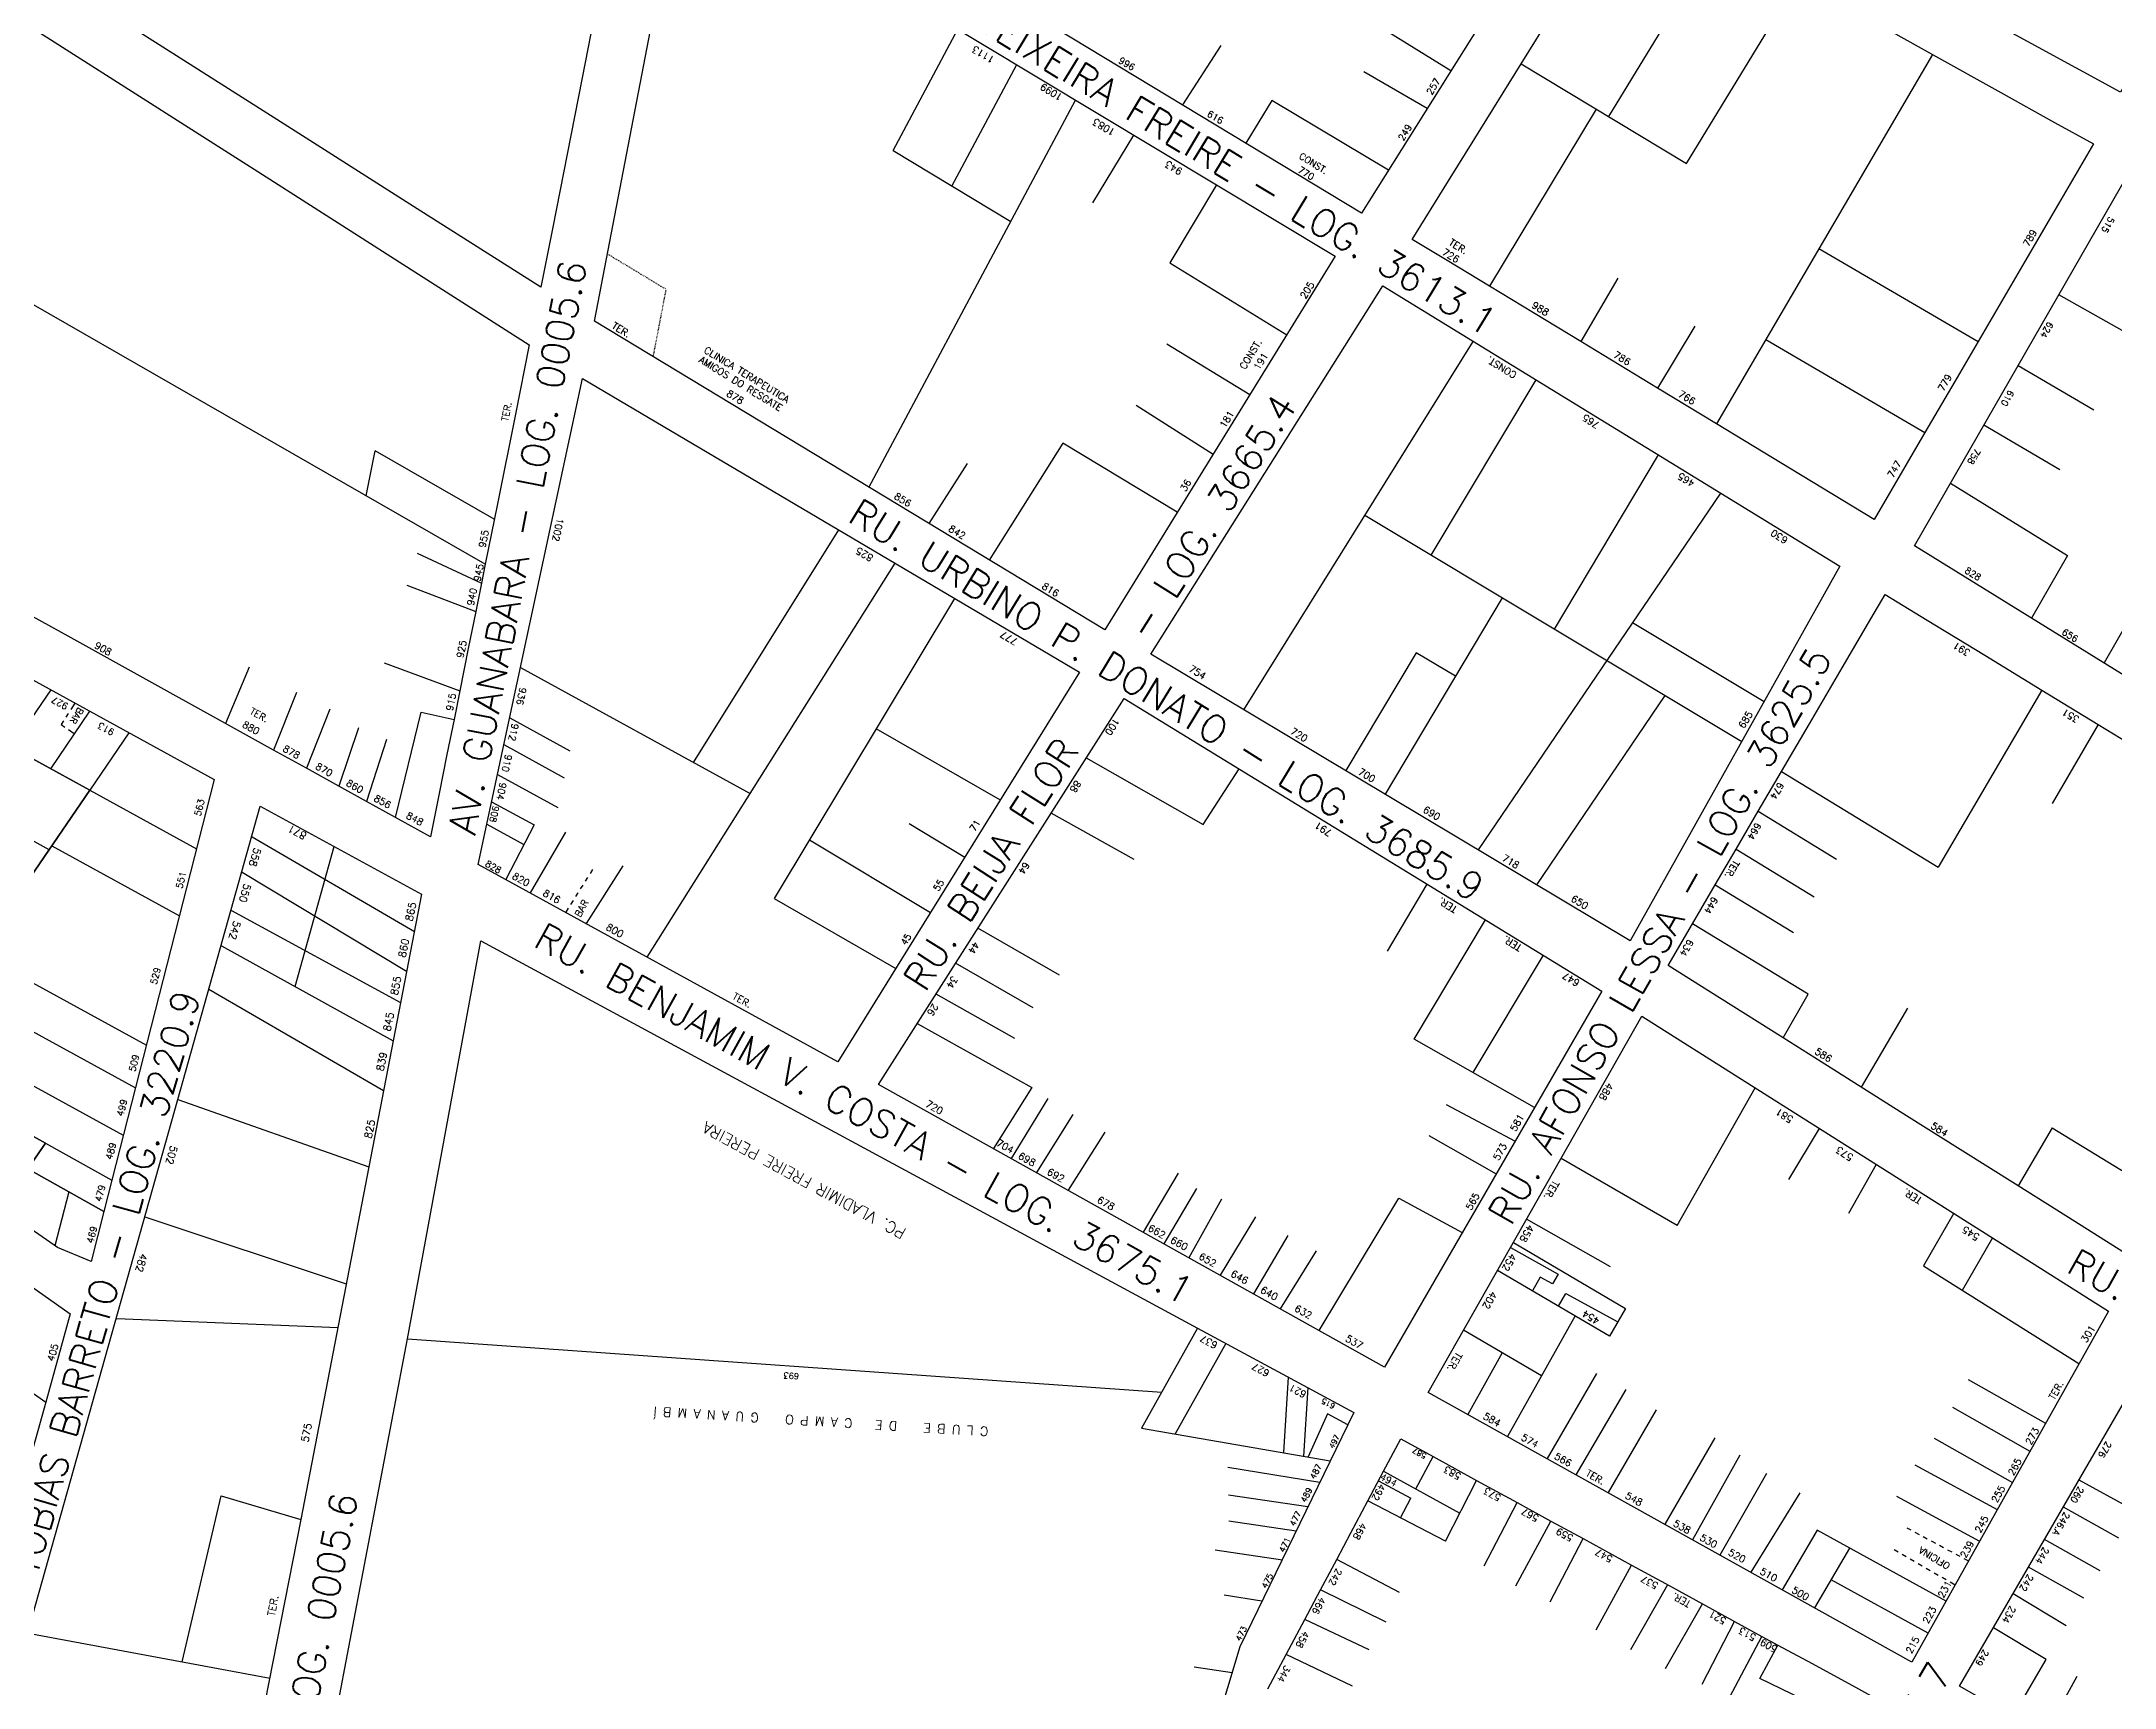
# Model space of a CAD drawing. Extents: x 714896 to 749292, y 8417558 to 8447149.
# Drawn here: x 739673.9 to 740126.6, y 8427333.9 to 8427693.3 of the extents above; entities that cross this region are included whole.
import ezdxf

# ---------------------------------------------------------------- set-up
doc = ezdxf.new("R2010")
doc.units = 0
doc.header["$MEASUREMENT"] = 0
doc.linetypes.add('ACAD_ISO03W100', pattern=[30, 12, -18])
for name, color, linetype in [('LOTE', 7, 'CONTINUOUS'), ('NUM-PORTA', 7, 'CONTINUOUS'), ('QUADRA', 6, 'CONTINUOUS'), ('TEXTO', 7, 'CONTINUOUS'), ('TEXTODERUA', 3, 'CONTINUOUS')]:
    doc.layers.add(name, color=color, linetype=linetype)
doc.styles.add('ROMANS', font='ROMANS.SHX', dxfattribs={"height": 1.5})

msp = doc.modelspace()

# ---------------------------------------------------------------- linework, layer by layer
at = {"layer": 'LOTE', "color": 7}
for p, q in [((740016.15, 8427676.91, 530.93), (740040.2, 8427716.38, 530.39)), ((740033.14, 8427666.68, 530.93), (740057.55, 8427706.73, 530.39)), ((739859.87, 8427669.49, 529.31), (739874.01, 8427696, 531.09)), ((739931.44, 8427692.46, 529.41), (739923.04, 8427679.49, 528.62)), ((739968.13, 8427695.38, 529.9), (739981.67, 8427686.95, 530.05)), ((739872.73, 8427661.76, 529.31), (739886.87, 8427688.27, 531.09)), ((739962.62, 8427686.75, 529.77), (739976.51, 8427678.74, 530.05)), ((739997.01, 8427688.44, 530.39), (740033.14, 8427666.68, 530.93)), ((740086.79, 8427690.48, 530.39), (740039.63, 8427609.84, 531.5)), ((739854.61, 8427595.96, 525.41), (739899.72, 8427680.54, 531.09)), ((739942.6, 8427680.41, 529.28), (739936.89, 8427671.11, 528.62)), ((739968.02, 8427665.23, 530.05), (739942.6, 8427680.41, 529.28)), ((740013.4, 8427678.57, 530.76), (739990.13, 8427639.87, 531.5)), ((739903.47, 8427658.1, 529.94), (739912.42, 8427672.9, 531.09)), ((739930.47, 8427662.05, 531.09), (739920.29, 8427644.99, 529.68)), ((739770.81, 8427579.21, 522.46), (739651.48, 8427647.66, 523.81)), ((740062.03, 8427648.12, 531.14), (740096.78, 8427627.82, 531.83)), ((739920.29, 8427644.99, 529.68), (739945.81, 8427629.26, 528.88)), ((740018.13, 8427641.62, 531.18), (740010.05, 8427627.79, 531.5)), ((740141.01, 8427622.99, 528.82), (740114.39, 8427637.99, 527.21)), ((739936.49, 8427547.41, 528.92), (739986.53, 8427627.83, 530.46)), ((740034.93, 8427631.2, 531.26), (740026.79, 8427617.63, 531.5)), ((740050.43, 8427628.23, -0.69), (740085.18, 8427607.94)), ((739919.67, 8427627.3, 529.12), (739937.76, 8427616.22, 528.88)), ((740000.18, 8427619.47, 530.46), (739977.3, 8427581.17, 529.73)), ((740122.08, 8427612.81, 528.88), (740105.53, 8427622.53, 527.21)), ((739912.91, 8427613.92, 528.75), (739929.74, 8427603.22, 528.88)), ((740114.59, 8427599.82, 528.88), (740098.04, 8427609.53, 527.21)), ((739896.9, 8427605.64, 528.23), (739880.88, 8427580.08, 525.41)), ((739921.92, 8427590.56, 528.88), (739896.9, 8427605.64, 528.23)), ((739772.78, 8427589.02, 522.46), (739746.76, 8427603.94, 522.75)), ((739876.01, 8427601.2, 527.35), (739867.65, 8427588.07, 525.41)), ((740026.92, 8427603.09, 530.46), (740004.2, 8427565.03, 529.74)), ((740090.76, 8427596.86, 527.21), (740116.29, 8427581.11, 529.73)), ((740040.56, 8427594.72, 530.46), (739987.63, 8427516.82, 528.92)), ((740045.16, 8427540.45, 532.25), (739962.88, 8427589.82, 104.48)), ((739847.97, 8427586.7, 525.84), (739816.25, 8427535.93, 524.37)), ((739755.99, 8427581.6, 523.05), (739769.99, 8427575.09, 522.46)), ((739806.16, 8427493.43, 524.35), (739860.33, 8427579.4, 525.84)), ((740116.29, 8427581.11, 529.73), (740108.47, 8427567.42, 531.47)), ((739753.69, 8427574.62, 523.08), (739768.73, 8427568.86, 522.46)), ((739873.31, 8427571.73, 525.84), (739833.87, 8427506.2, 524.05)), ((739992.86, 8427571.84, 529.73), (739967.28, 8427529, 528.92)), ((740131.92, 8427570.97, 530), (740124.3, 8427557.63, 531.47)), ((740050.05, 8427549.18, 532.25), (740021.33, 8427566.41, 382.89)), ((739974.07, 8427559.87, 529.41), (739958.69, 8427534.13, 528.92)), ((739982.65, 8427554.74, 511.17), (739974.07, 8427559.87, 327.39)), ((739719.25, 8427556.73, 523.55), (739714.11, 8427544.44, 523.76)), ((739748.77, 8427557.66, 523.16), (739765.26, 8427551.58, 522.46)), ((739729.59, 8427551.21, 523.48), (739724.6, 8427538.62, 523.76)), ((739679.77, 8427546.62, 528.37), (739679.25, 8427545.81, 528.43)), ((739681.2, 8427548.87, 528.19), (739680.3, 8427547.44, 528.3)), ((739736.89, 8427547.56, 523.41), (739731.8, 8427534.64, 523.76)), ((739751.21, 8427523.89, 523.76), (739756.81, 8427546.9, 522.92)), ((739756.81, 8427546.9, 522.92), (739764, 8427545.29, 522.46)), ((740028.39, 8427550.52, 529.74), (740000.34, 8427509.22, 528.92)), ((739678.72, 8427544.99, 528.48), (739678.2, 8427544.17, 528.52)), ((739678.2, 8427544.17, 528.52), (739679, 8427543.63, 528.51)), ((739679.8, 8427543.09, 528.5), (739681.09, 8427542.22, 528.48)), ((739743.15, 8427543.49, 523.33), (739738.88, 8427530.72, 523.76)), ((739856.1, 8427543.32, 524.26), (739883.28, 8427527.74, 522.24)), ((739749.28, 8427540.92, 523.2), (739744.89, 8427527.39, 523.76)), ((739902.03, 8427536.9, 528.87), (739927.56, 8427522.35, 528.12)), ((739927.56, 8427522.35, 528.12), (739935.4, 8427534.52, 528.89)), ((739912.54, 8427514.73, 527.9), (739894.35, 8427524.82, 528.87)), ((739719.94, 8427519.71, 526.43), (739755.34, 8427499.04, 530.71)), ((739781.47, 8427522.26, 524.91), (739775.31, 8427510.36, 524.35)), ((739788.31, 8427520.66, 524.82), (739780.63, 8427507.44, 524.35)), ((739841.6, 8427519.05, 524.81), (739868.04, 8427503.19, 522.24)), ((739863.4, 8427522.61, 523.47), (739875.51, 8427515.23, 522.24)), ((739676.18, 8427517.7), (739704.03, 8427502.42)), ((739729.3, 8427486.99, 527.77), (739737.86, 8427517.55, 530.71)), ((739717.75, 8427511.95, 526.43), (739753.66, 8427490.36, 530.71)), ((739793.18, 8427510.82, 524.59), (739792.65, 8427509.98, 524.57)), ((739800.85, 8427513.35, 524.57), (739792.86, 8427500.72, 524.35)), ((739794.25, 8427512.51, 524.61), (739793.72, 8427511.67, 524.6)), ((739789.99, 8427505.77, 524.47), (739789.46, 8427504.93, 524.43)), ((739791.05, 8427507.46, 524.52), (739790.52, 8427506.62, 524.49)), ((739792.11, 8427509.14, 524.56), (739791.58, 8427508.3, 524.54)), ((739833.87, 8427506.2, 524.05), (739860.45, 8427490.96, 522.24)), ((739967.83, 8427494.7, 527.57), (739976.5, 8427509.33, 528.89)), ((739715.39, 8427503.56, 526.43), (739752.34, 8427483.54, 530.71)), ((739788.93, 8427504.09, 524.4), (739788.38, 8427503.21, 524.35)), ((739973.66, 8427475.49, 526.81), (739989.23, 8427501.52, 528.89)), ((739896.22, 8427489.47, 527.3), (739878.39, 8427499.72, 528.87)), ((740059.64, 8427485.33, 529.95), (740034.41, 8427500.7, 530.84)), ((739660.21, 8427494.28), (739696.82, 8427474.2)), ((739713.23, 8427495.89, 526.43), (739750.71, 8427475.12, 530.72)), ((739890.43, 8427482.36, 527.08), (739873.53, 8427492.08, 528.87)), ((739986.53, 8427468.2, -2.05), (740001.86, 8427493.82)), ((739654.94, 8427486.55), (739694.44, 8427464.88)), ((739710.45, 8427486.39, 526.33), (739748.63, 8427464.32, 530.72)), ((739886.45, 8427475.68, 526.74), (739869.25, 8427485.34, 528.87)), ((740054.2, 8427475.77, 529.78), (740059.64, 8427485.33, 529.95)), ((739865.16, 8427478.91, 528.87), (739890.19, 8427464.97, 525.94)), ((739649.07, 8427477.94), (739691.79, 8427454.51)), ((739999.95, 8427460.59, 525.45), (739973.66, 8427475.49, 526.81)), ((739890.19, 8427464.97, 525.94), (739881.8, 8427451.64, 523.8)), ((740031.1, 8427434.79, 527.46), (740048.13, 8427464.85, 528.26)), ((739703.68, 8427462.33, 526.33), (739745.4, 8427447.63, 530.72)), ((739893.69, 8427462.55, 525.79), (739885.67, 8427449.47, 523.8)), ((739980.65, 8427461.26, 526.27), (739995.68, 8427453.22, 525.45)), ((739899.11, 8427459.02, 525.62), (739891.16, 8427446.4, 523.8)), ((740055.47, 8427444.88, 527.84), (740062.12, 8427456, 528.26)), ((739906.1, 8427455.21, 525.5), (739898.12, 8427442.51, 523.8)), ((739976.86, 8427454.49, 526.1), (739991.55, 8427446.08, 525.45)), ((740031.1, 8427434.79, 527.46), (740005.71, 8427449.42, 528.53)), ((740074.54, 8427448.16, 528.26), (740068.45, 8427437.43, 527.78)), ((739922.08, 8427446.24, 525.32), (739914.44, 8427433.39, 523.8)), ((739926.09, 8427442.89, 525.22), (739918.98, 8427430.85, 523.8)), ((739931.6, 8427440.55, 525.23), (739924.47, 8427427.78, 523.8)), ((739952.93, 8427411.87, 523.8), (739970.29, 8427440.79, 525.78)), ((739970.29, 8427440.79, 525.78), (739984.13, 8427433.28, 525.45)), ((740091.47, 8427437.49, 528.26), (740084.87, 8427425.99, 527.78)), ((739696.46, 8427436.69, 1052.05), (739740.48, 8427422.1)), ((739939.01, 8427436.71, 525.22), (739931.26, 8427423.99, 523.8)), ((740016.48, 8427425.78, 527.61), (739998.19, 8427436.19, 528.53)), ((739946.07, 8427432.66, 525.2), (739938.54, 8427419.92, 523.8)), ((739952.26, 8427429.31, 525.2), (739944.37, 8427416.66, 523.8)), ((739994.7, 8427430.04, 528.53), (740005.07, 8427424.21, 527.79)), ((739995.32, 8427431.14, 528.53), (740019.8, 8427416.71, 527.38)), ((740099.91, 8427432.13, 528.26), (740093.31, 8427420.63, 527.78)), ((740016.32, 8427410.64, 527.26), (739991.83, 8427425.01, 528.53)), ((740005.07, 8427424.21, 527.79), (740003.87, 8427422.11, 527.76)), ((740084.87, 8427425.99, 527.78), (740118.8, 8427404.66, 526.21)), ((740001.18, 8427423.57, 527.9), (739999.45, 8427420.54, 527.85)), ((740003.87, 8427422.11, 527.76), (740001.18, 8427423.57, 527.9)), ((740005.14, 8427417.2, 527.84), (740006.75, 8427420, 527.89)), ((740006.75, 8427420, 527.89), (740018.11, 8427413.76, 527.33)), ((740008.78, 8427415.07, 527.45), (739994.04, 8427388.73, 525.78)), ((740019.8, 8427416.71, 527.38), (740016.32, 8427410.64, 527.26)), ((739649.93, 8427413.76), (739674.85, 8427396.28)), ((739690.35, 8427414.52, 525.72), (739738.68, 8427412.58, 530.04)), ((739926.37, 8427412.39, 524.2), (739914.12, 8427390.59, 522.62)), ((740001.45, 8427401.97, 527.65), (739984.42, 8427411.96, 528.53)), ((739932.53, 8427409.07, 1048.39), (739921.43, 8427389.32, 1046.96)), ((739992.88, 8427407, 0.85), (739985.35, 8427393.56)), ((739946.16, 8427401.71, 518.1), (739945.09, 8427385.23, 522.28)), ((740013.43, 8427402.53, 527.03), (740002.67, 8427383.92, 525.78)), ((739950.4, 8427399.42, 518.1), (739949.47, 8427384.47, 522.74)), ((740019.88, 8427398.98, 526.93), (740008.94, 8427380.42, 525.78)), ((740094.59, 8427401.23, 526.98), (740111.52, 8427391.64, 526.21)), ((740026.45, 8427394.55, 526.82), (740015.98, 8427376.5, 525.78)), ((740091.17, 8427395.13, 526.98), (740108.1, 8427385.53, 526.21)), ((739914.12, 8427390.59, 519.85), (739955.31, 8427383.46, 524.2)), ((740039.32, 8427388.48, 526.73), (740028.35, 8427369.6, 525.78)), ((740087.15, 8427388.37, 526.78), (740104.3, 8427378.74, 526.21)), ((739974.01, 8427377.3, 525.83), (739977.76, 8427384.39, 526.17)), ((740044.78, 8427384.66, 526.68), (740034.45, 8427366.2, 525.78)), ((739932.99, 8427382.05, 522.28), (739953.05, 8427378.8, 524.2)), ((739965.87, 8427379.09, 526.17), (739972.94, 8427375.29, 525.84)), ((739966.97, 8427381.16, 526.17), (739983.62, 8427372.03, 525.37)), ((739980.48, 8427365.9, 525.53), (739987.28, 8427379.18, 526.17)), ((740050.55, 8427380.67, 526.62), (740040.39, 8427362.88, 525.78)), ((740082.97, 8427382.6, 526.71), (740100.96, 8427372.78, 526.21)), ((740130.29, 8427372.99, 522.69), (740118.82, 8427379.22, 521.6)), ((739704.63, 8427339.59, 528.35), (739713.15, 8427375.81, 528.47)), ((739713.15, 8427375.81, 528.47), (739730.57, 8427370.64, 530.05)), ((739933.11, 8427376.03, 522.7), (739950.46, 8427373.46, 524.2)), ((739980.48, 8427365.9, 525.53), (739963.52, 8427374.68, 526.17)), ((739970.66, 8427370.98, 525.53), (739972.94, 8427375.29, 525.73)), ((739988.94, 8427360.52, 525.52), (739996.16, 8427374.32, 526.17)), ((740057.85, 8427376.45, 526.57), (740047.13, 8427359.13, 525.78)), ((740078.98, 8427375.71, 526.61), (740097.11, 8427365.89, 526.21)), ((739933.17, 8427370.35, 523.02), (739947.89, 8427368.16, 524.2)), ((739995.81, 8427356.17, 525.56), (740003.5, 8427370.3, 526.17)), ((740127.51, 8427366.58, 522.85), (740115.41, 8427373.35, 521.6)), ((740003.32, 8427352.64, 525.66), (740010.54, 8427366.45, 526.17)), ((740061.62, 8427368.29, 526.42), (740054.01, 8427355.28, 525.78)), ((740089.81, 8427352.83, 526.21), (740061.62, 8427368.29, 526.42)), ((740081.2, 8427368.82, 526.49), (740082.1, 8427368.35, 526.48)), ((740082.99, 8427367.87, 526.47), (740083.88, 8427367.39, 526.46)), ((740084.78, 8427366.91, 526.45), (740085.67, 8427366.43, 526.43)), ((740086.56, 8427365.95, 526.42), (740087.45, 8427365.47, 526.4)), ((740123.42, 8427359.44, 523.01), (740111.29, 8427366.25, 521.59)), ((739930.16, 8427364.03, 523.02), (739944.89, 8427361.84, 524.2)), ((739970.47, 8427354.72, 525.11), (739956.73, 8427361.92, 526.16)), ((740013.39, 8427346.52, 525.82), (740021.08, 8427360.69, 526.17)), ((740068.73, 8427364.39, 526.39), (740061.09, 8427351.34, 525.78)), ((740078.46, 8427364.1, 526.42), (740079.33, 8427363.59, 526.41)), ((740080.21, 8427363.08, 526.41), (740081.09, 8427362.57, 526.4)), ((740081.96, 8427362.07, 526.39), (740082.84, 8427361.56, 526.38)), ((740083.71, 8427361.05, 526.37), (740084.59, 8427360.54, 526.35)), ((740088.34, 8427365, 526.39), (740089.23, 8427364.52, 526.37)), ((740090.13, 8427364.04, 526.35), (740091.02, 8427363.56, 526.33)), ((740091.91, 8427363.09, 526.3), (740092.79, 8427362.61, 526.27)), ((740093.68, 8427362.13, 526.25), (740094.7, 8427361.59, 526.21)), ((740020.96, 8427342.28, 526.19), (740029, 8427356.41, 526.17)), ((740085.9, 8427345.85, 526.21), (740064.69, 8427357.48, 526.36)), ((740085.46, 8427360.03, 526.34), (740086.34, 8427359.53, 526.33)), ((740087.21, 8427359.02, 526.31), (740088.08, 8427358.51, 526.3)), ((740088.96, 8427358.01, 526.28), (740089.83, 8427357.5, 526.26)), ((740090.7, 8427357, 526.24), (740091.78, 8427356.37, 526.21)), ((740119.83, 8427353.47, 523.16), (740107.8, 8427360.24, 521.59)), ((739932.14, 8427354.16, 523.63), (739940.42, 8427352.89, 524.2)), ((739967.55, 8427348.24, 524.85), (739953.21, 8427355.29, 526.16)), ((740028.53, 8427338.08, 526.19), (740036.57, 8427352.21, 526.17)), ((740116.02, 8427347.44, 523.37), (740104.4, 8427354.37, 521.59)), ((739963.85, 8427342.17, 524.57), (739949.76, 8427348.81, 526.17)), ((740036.56, 8427334.67, 526.46), (740043.59, 8427348.37, 526.17)), ((740111.64, 8427340.09, 523.78), (740100.12, 8427347, 521.58)), ((739671, 8427345.84, 525.72), (739723.88, 8427336.02, 530.06)), ((740042.57, 8427331.89, 526.72), (740049.54, 8427345.11, 526.17)), ((740049.11, 8427335.89, 526.74), (740053.06, 8427343.19, 526.17)), ((739925.63, 8427338.5, 523.63), (739933.91, 8427337.24, 524.2)), ((739960.16, 8427334.23, 524.2), (739945.68, 8427341.14, 526.17)), ((740104.29, 8427327.5, 526.01), (740111.64, 8427340.09, 523.78)), ((740072.88, 8427324.45, 531.68), (740049.11, 8427335.89, 526.74)), ((740118.33, 8427336.36, 524.22), (740111.26, 8427323.53, 526.01))]:
    msp.add_line(p, q, dxfattribs=at)
at = {"layer": 'LOTE', "color": 7, "linetype": 'CONTINUOUS'}
msp.add_line((739753.81, 8427410.06), (739918.53, 8427398.44), dxfattribs=at)
at = {"layer": 'LOTE', "color": 7, "flags": 128}
for points in [[(739859.87, 8427669.49), (739885.59, 8427654.04)], [(739959.15, 8427391.29), (739954.75, 8427393.67), (739950.48, 8427384.3)]]:
    msp.add_lwpolyline(points, dxfattribs=at)
at = {"layer": 'LOTE', "color": 7, "linetype": 'ACAD_ISO03W100', "ltscale": 0.01, "flags": 128}
for points in [[(739797.49, 8427646.96), (739810.33, 8427639.2)], [(739807.5, 8427624.47), (739810.33, 8427639.2)]]:
    msp.add_lwpolyline(points, dxfattribs=at)
at = {"layer": 'LOTE', "color": 7, "elevation": 522.46, "flags": 128}
msp.add_lwpolyline([(739744.79, 8427594.14), (739746.76, 8427603.94)], dxfattribs=at)
at = {"layer": 'LOTE', "color": 7, "linetype": 'CONTINUOUS', "flags": 128}
for points, elevation in [([(739778.52, 8427556.64), (739828.65, 8427529.12)], 525.7), ([(740110.71, 8427551.71), (740088.06, 8427513.03)], 529.82), ([(739776.17, 8427545.69), (739789.32, 8427538.47)], 525.7), ([(740123.03, 8427544.18), (740112.93, 8427526.92)], 529.82), ([(739774.9, 8427539.81), (739788.05, 8427532.59)], 525.7), ([(739773.5, 8427533.27), (739786.64, 8427526.05)], 525.7), ([(740053.86, 8427533.93), (740088.06, 8427513.03)], 530.84), ([(739772.22, 8427527.34), (739781.47, 8427522.26)], 525.7), ([(740048.79, 8427525.26), (740065.85, 8427514.83)], 530.84), ([(740043.93, 8427516.97), (740060.99, 8427506.54)], 530.84), ([(740039.38, 8427509.2), (740056.45, 8427498.77)], 530.84), ([(740081.36, 8427482.29), (740071.26, 8427465.03)], 529.78), ([(740112.96, 8427456.13), (740105.53, 8427443.45)], 529.78), ([(740112.96, 8427456.13), (740138.58, 8427440.48)], 529.75)]:
    msp.add_lwpolyline(points, dxfattribs=dict(at, elevation=elevation))
for points in [[(739675.97, 8427551.74), (739667.41, 8427539.19)], [(739684.42, 8427547.11), (739675.86, 8427534.55)], [(739693.02, 8427542.4), (739684.46, 8427529.84)], [(739640.67, 8427536.3), (739675.5, 8427516.89)], [(739684.46, 8427529.84), (739707.77, 8427517.05)], [(739771.17, 8427522.46), (739779.27, 8427518.02)], [(739674.77, 8427452.78), (739689.28, 8427444.69)], [(739679.88, 8427442.18), (739676.87, 8427430.36)]]:
    msp.add_lwpolyline(points, dxfattribs=at)
at = {"layer": 'QUADRA', "color": 6, "linetype": 'CONTINUOUS'}
for points in [[(739657.83, 8427929.98), (739691.46, 8427932.28), (739725.36, 8427934.59), (739766.81, 8427937.41), (739801.22, 8427939.76), (739827.07, 8427941.52), (739842.07, 8427942.55), (739835.95, 8427911.1), (739829.8, 8427879.54), (739824.58, 8427852.73), (739818.44, 8427821.2), (739811.79, 8427787.01), (739805.69, 8427755.7), (739798.11, 8427716.76), (739792, 8427685.4), (739785.51, 8427652.38), (739782.96, 8427639.66), (739782.96, 8427639.66), (739755.97, 8427656.79), (739726.1, 8427675.76), (739689.07, 8427699.27), (739652.27, 8427722.64)], [(739648.12, 8427711.5), (739680.14, 8427691.08), (739720.34, 8427665.44), (739758.04, 8427641.39), (739780.43, 8427627.11), (739777.39, 8427611.95), (739773.46, 8427592.41), (739770.81, 8427579.21), (739769.99, 8427575.09), (739768.73, 8427568.86), (739767.11, 8427560.76), (739765.26, 8427551.58), (739764, 8427545.29), (739762.46, 8427537.65), (739760.75, 8427529.13), (739758.85, 8427519.66), (739758.85, 8427519.66), (739751.21, 8427523.89), (739744.89, 8427527.39), (739738.88, 8427530.72), (739731.8, 8427534.64), (739724.6, 8427538.62), (739714.11, 8427544.44), (739701.37, 8427551.48), (739690.87, 8427557.3), (739680.41, 8427563.09), (739664.96, 8427571.65)], [(739684.92, 8427061.84), (739706.36, 8427163.12), (739735.05, 8427311.36), (739753.81, 8427410.06), (739753.81, 8427410.06), (739769.82, 8427496.94), (739926.37, 8427412.39), (739960.46, 8427393.99), (739935.6, 8427342.81), (739930.18, 8427324.91), (739927.47, 8427257.83), (739921.96, 8427128.73), (739910.54, 8427069.32)]]:
    msp.add_lwpolyline(points, dxfattribs=at)
at = {"layer": 'QUADRA', "color": 6}
for points in [[(740075.11, 8427813.14), (740173.03, 8427761.16), (740127.86, 8427682.22), (740027.13, 8427737.2), (740075.11, 8427813.14)], [(739902.34, 8427790.34), (740010.25, 8427732.44), (739962.13, 8427655.84), (739860.14, 8427717.53), (739902.24, 8427790.17)], [(739813.86, 8427732.15), (739956.42, 8427646.46), (739906.09, 8427564.85), (739794.66, 8427632.23), (739813.86, 8427732.15)], [(739966.77, 8427639.94), (740066.6, 8427578.77), (740020.84, 8427496.96), (739916.13, 8427559.58), (739966.77, 8427639.94)], [(739792.08, 8427619.73), (739900.6, 8427555.64), (739847.8, 8427470.56), (739769.28, 8427513.67), (739792.08, 8427619.73)], [(739910.3, 8427549.91), (740014.65, 8427485.98), (739967.15, 8427403.92), (739856.71, 8427465.63), (739910.3, 8427549.91)], [(740023.37, 8427480.49), (740125.23, 8427416.15), (740082.34, 8427339.49), (739976.7, 8427398.38), (740023.37, 8427480.49)], [(740136.19, 8427409.17), (740236.99, 8427353.9), (740194.65, 8427276.12), (740092.7, 8427334.22), (740136.19, 8427409.17)]]:
    msp.add_lwpolyline(points, close=True, dxfattribs=at)
at = {"layer": 'QUADRA', "linetype": 'CONTINUOUS'}
for points in [[(740071.83, 8427698.81), (740086.79, 8427690.48), (740101.74, 8427682.18), (740113.47, 8427675.66), (740121.95, 8427670.95), (740114.32, 8427657.87), (740106.98, 8427645.29), (740096.78, 8427627.82), (740091.7, 8427619.11), (740085.18, 8427607.94), (740085.18, 8427607.94), (740074.1, 8427588.93), (740055.94, 8427599.95), (740039.63, 8427609.84), (740026.79, 8427617.63), (740010.05, 8427627.79), (739999.72, 8427634.05), (739990.13, 8427639.87), (739980.83, 8427645.51), (739973.24, 8427650.11), (739981.14, 8427662.86), (739986.88, 8427672.11), (739997.01, 8427688.44), (740004.04, 8427699.78)], [(739941.7, 8427333.67), (739945.68, 8427341.14), (739949.76, 8427348.81), (739953.21, 8427355.29), (739956.73, 8427361.92), (739959.82, 8427367.72), (739963.52, 8427374.68), (739966.97, 8427381.16), (739970.73, 8427388.23), (739977.76, 8427384.39), (739987.28, 8427379.18), (739996.16, 8427374.32), (740003.5, 8427370.3), (740010.54, 8427366.45), (740021.08, 8427360.69), (740028.49, 8427356.68), (740036.57, 8427352.21), (740043.59, 8427348.37), (740049.54, 8427345.11), (740053.06, 8427343.19), (740060.52, 8427339.19), (740069.19, 8427334.45), (740076.31, 8427330.56)]]:
    msp.add_lwpolyline(points, dxfattribs=at)
at = {"layer": 'QUADRA', "color": 6, "linetype": 'CONTINUOUS'}
for points in [[(740183.8, 8427520.83), (740082.91, 8427583.21), (740131.53, 8427667.77), (740157.48, 8427654.58), (740232.31, 8427606.45), (740183.8, 8427520.83)], [(739674.77, 8427452.78), (739643.61, 8427470.13), (739684.46, 8427529.84), (739658.4, 8427544.13), (739654.7, 8427538.71), (739645.69, 8427543.66), (739645.68, 8427543.66), (739657.95, 8427561.64), (739711.64, 8427532.19), (739689.28, 8427444.69), (739687.55, 8427437.9), (739679.88, 8427442.18), (739670.93, 8427447.16)], [(739674.77, 8427452.78), (739670.93, 8427447.16), (739679.88, 8427442.18), (739687.55, 8427437.9), (739687.55, 8427437.9), (739684.75, 8427426.95), (739677.39, 8427430), (739603.32, 8427481.53), (739645.69, 8427543.66), (739654.7, 8427538.71), (739658.4, 8427544.13), (739684.46, 8427529.84), (739643.61, 8427470.13)], [(739712.24, 8427277.43), (739694.95, 8427191.03), (739670.27, 8427069.68), (739603.69, 8427111.22), (739628.24, 8427196.47), (739648.18, 8427265.2), (739670.68, 8427344.93), (739703.68, 8427462.33), (739721.69, 8427526.34), (739756.92, 8427507.19), (739745.4, 8427447.63), (739730.57, 8427370.64)], [(739680.22, 8427415.55), (739674.85, 8427396.28), (739665.48, 8427362.61), (739662.24, 8427351), (739646.55, 8427362.29), (739653.12, 8427371.7), (739640.44, 8427381.03), (739648.43, 8427408.9), (739655.48, 8427432.9), (739680.22, 8427415.55)]]:
    msp.add_lwpolyline(points, close=True, dxfattribs=at)
at = {"layer": 'QUADRA', "color": 6, "linetype": 'CONTINUOUS', "elevation": 529.75}
msp.add_lwpolyline([(740131.13, 8427427.33), (740117.88, 8427435.67), (740105.53, 8427443.45), (740092.85, 8427451.43), (740081.18, 8427458.78), (740062.52, 8427470.53), (740054.2, 8427475.77), (740040.3, 8427484.51), (740029.07, 8427491.59), (740034.41, 8427500.7), (740039.38, 8427509.2), (740043.93, 8427516.97), (740048.79, 8427525.26), (740053.86, 8427533.93), (740059.94, 8427544.31), (740067.12, 8427556.57), (740073.39, 8427567.28), (740076.51, 8427572.61), (740085.69, 8427567), (740098.27, 8427559.32), (740110.71, 8427551.71), (740123.03, 8427544.18), (740133.04, 8427538.07)], dxfattribs=at)

# ---------------------------------------------------------------- texts
at = {"layer": 'NUM-PORTA', "color": 7, "style": 'ROMANS'}
for s, height, rotation, p in [('1113', 1.523, 148.9921, (739882.18, 8427689.77)), ('996', 1.436, 328.7851, (739908.95, 8427688.78)), ('1099', 1.523, 148.9921, (739897.04, 8427681.61)), ('257', 1.449, 57.9748, (739977.46, 8427681.53)), ('616', 1.436, 328.7656, (739928.27, 8427677.13)), ('1083', 1.523, 148.9921, (739908.52, 8427673.94)), ('249', 1.448, 57.9954, (739971.27, 8427671.5)), ('943', 1.523, 148.9873, (739923.19, 8427665.37)), ('770', 1.436, 328.7327, (739948.13, 8427664.88)), ('515', 1.408, 240.1566, (740125.42, 8427655.2)), ('789', 1.495, 59.7547, (740107.78, 8427648.38)), ('726', 1.511, 328.6925, (739979.61, 8427646.91)), ('205', 1.51, 58.356, (739949.92, 8427636.97)), ('988', 1.511, 328.7351, (739999.17, 8427635.33)), ('624', 1.407, 240.0399, (740112.06, 8427632.28)), ('191', 1.51, 58.3654, (739939.79, 8427621.43)), ('786', 1.511, 328.7351, (740017, 8427624.51)), ('779', 1.495, 59.7683, (740089.21, 8427616.8)), ('878', 1.506, 328.7927, (739823.35, 8427616.04)), ('766', 1.511, 328.7351, (740031.15, 8427615.93)), ('610', 1.407, 240.0399, (740103.5, 8427617.37)), ('181', 1.51, 58.3531, (739932.36, 8427608.78)), ('765', 1.506, 148.1053, (740014.26, 8427609.99)), ('747', 1.495, 59.7683, (740078.19, 8427597.91)), ('758', 1.407, 240.0399, (740096.17, 8427604.62)), ('36', 1.51, 58.3659, (739923.72, 8427594.91)), ('465', 1.506, 148.1053, (740035.09, 8427597.23)), ('856', 1.505, 328.8146, (739859.95, 8427593.62)), ('1002', 1.492, 257.9092, (739786.5, 8427589.38)), ('842', 1.505, 328.8028, (739871.82, 8427586.55)), ('955', 1.502, 78.4332, (739770.84, 8427582.7)), ('825', 1.533, 149.416, (739855.71, 8427580.99)), ('630', 1.506, 148.1053, (740055.4, 8427584.83)), ('945', 1.502, 78.5591, (739769.75, 8427575.33)), ('828', 1.433, 328.4387, (740093.72, 8427577.44)), ('940', 1.502, 78.4423, (739768.28, 8427570.04)), ('816', 1.504, 328.7808, (739892.2, 8427573.99)), ('777', 1.531, 149.3867, (739887.25, 8427562.73)), ('656', 1.434, 328.3238, (740114.91, 8427564)), ('908', 1.499, 331.0626, (739685.35, 8427561.01)), ('925', 1.502, 78.4332, (739766, 8427558.62)), ('391', 1.497, 148.6196, (740095.23, 8427560.27)), ('754', 1.515, 328.4463, (739924.28, 8427555.97)), ('915', 1.502, 78.4008, (739763.69, 8427547.08)), ('936', 1.492, 257.9422, (739778.37, 8427552.4)), ('927', 1.445, 151.2005, (739679.89, 8427548.62)), ('685', 1.506, 58.4103, (740045.64, 8427543.19, 519.72)), ('351', 1.497, 148.6196, (740119.01, 8427545.73)), ('913', 1.445, 151.2097, (739689.99, 8427542.97)), ('880', 1.499, 331.097, (739717.62, 8427543.75)), ('912', 1.492, 257.9341, (739776.68, 8427544.53)), ('100', 1.506, 237.6345, (739908.13, 8427545.73)), ('720', 1.516, 328.9564, (739946.47, 8427542.3)), ('878', 1.499, 331.1089, (739726.46, 8427538.46)), ('910', 1.492, 257.9751, (739775.21, 8427537.77)), ('870', 1.499, 331.1514, (739733.6, 8427534.6)), ('700', 1.516, 328.9564, (739961.24, 8427533.47)), ('860', 1.499, 331.2148, (739740.3, 8427530.96)), ('856', 1.499, 331.3146, (739746.35, 8427527.64)), ('904', 1.493, 258.0037, (739774.02, 8427531.65)), ('88', 1.506, 237.6345, (739899.75, 8427532.15)), ('674', 1.479, 239.606, (740053.21, 8427531.73)), ('563', 1.446, 75.7353, (739708.65, 8427524.1)), ('848', 1.499, 331.7025, (739753.38, 8427523.85)), ('908', 1.4, 258.0037, (739772.48, 8427526.54)), ('690', 1.516, 328.9451, (739975.42, 8427525.2)), ('871', 1.626, 151.7387, (739731.99, 8427520.4)), ('71', 1.444, 58.2617, (739877.71, 8427520.71)), ('791', 1.525, 148.4396, (739955.86, 8427520.96)), ('558', 1.597, 253.3135, (739720.38, 8427517.41)), ('718', 1.516, 328.9561, (739992.66, 8427514.63)), ('551', 1.446, 75.6867, (739704.65, 8427508.28)), ('828', 1.4, 329.7719, (739770.68, 8427513.4)), ('820', 1.534, 330.88, (739776.54, 8427510.65)), ('55', 1.443, 58.2623, (739869.79, 8427507.67)), ('64', 1.506, 237.617, (739888.53, 8427514.35)), ('550', 1.595, 253.7255, (739718.18, 8427509.59)), ('816', 1.536, 331.0242, (739783.23, 8427506.94)), ('650', 1.515, 328.8101, (740007.72, 8427505.75)), ('644', 1.48, 239.5451, (740038.81, 8427506.74)), ('542', 1.595, 253.873, (739715.92, 8427501.45)), ('865', 1.614, 77.9485, (739754.92, 8427501.14)), ('860', 1.614, 78.4307, (739753.39, 8427493.19)), ('800', 1.537, 331.069, (739797.03, 8427499.5)), ('45', 1.443, 58.2697, (739862.65, 8427495.86)), ('44', 1.506, 237.6276, (739877.57, 8427496.97)), ('634', 1.482, 239.3991, (740033.47, 8427497.46)), ('529', 1.446, 75.6841, (739699.06, 8427487.34)), ('855', 1.613, 78.5403, (739751.68, 8427484.98)), ('34', 1.506, 237.6421, (739872.82, 8427489.44)), ('26', 1.506, 237.6165, (739868.59, 8427483.43)), ('845', 1.613, 78.6031, (739750.1, 8427477.11)), ('509', 1.446, 75.687, (739694.39, 8427468.32)), ('839', 1.613, 78.6511, (739748.6, 8427468.43)), ('586', 1.512, 327.8861, (740060.97, 8427472.42)), ('488', 1.547, 240.3815, (740015.87, 8427466.16)), ('499', 1.447, 75.6985, (739691.75, 8427458.56)), ('720', 1.534, 330.6282, (739866.79, 8427460.91)), ('581', 1.531, 147.7385, (740056.54, 8427458.39)), ('825', 1.613, 78.6511, (739745.98, 8427453.69)), ('581', 1.497, 59.9976, (739995.81, 8427455.22)), ('584', 1.512, 327.8569, (740086.28, 8427456.19)), ('489', 1.447, 75.7147, (739689.34, 8427449.1)), ('502', 1.594, 254.1246, (739702.12, 8427452.37)), ('704', 1.535, 330.7066, (739882.25, 8427452.39)), ('573', 1.497, 59.9978, (739992.08, 8427448.88)), ('573', 1.531, 147.7385, (740069.69, 8427450.08)), ('698', 1.535, 330.7288, (739887.01, 8427449.56)), ('692', 1.535, 330.7322, (739893.32, 8427446.09)), ('479', 1.447, 75.7147, (739686.98, 8427439.87)), ('678', 1.535, 330.74, (739904.25, 8427439.97)), ('565', 1.497, 59.9978, (739986.1, 8427438.03)), ('469', 1.45, 75.8258, (739685.2, 8427430.84)), ('662', 1.535, 330.7397, (739915.36, 8427433.8)), ('458', 1.547, 240.3986, (739998.55, 8427435.19)), ('545', 1.531, 147.7385, (740097.23, 8427432.69)), ('482', 1.594, 254.1246, (739695.52, 8427428.86)), ('660', 1.535, 330.7317, (739920.24, 8427431.2)), ('652', 1.535, 330.7351, (739926.47, 8427427.62)), ('452', 1.547, 240.4034, (739994.7, 8427428.88)), ('646', 1.535, 330.7244, (739933.43, 8427423.84)), ('640', 1.535, 330.7089, (739939.91, 8427420.32)), ('402', 1.546, 240.4408, (739990.45, 8427420.6, -528.53)), ('632', 1.534, 330.6826, (739947.35, 8427416.26)), ('454', 1.531, 149.158, (740014.31, 8427414.4)), ('637', 1.522, 151.851, (739930.89, 8427409.15)), ('537', 1.533, 330.6451, (739958.47, 8427409.67)), ('301', 1.53, 57.7343, (740120.41, 8427409.08)), ('405', 1.493, 74.5501, (739676.61, 8427405.06)), ('693', 1.325, 176.3669, (739839.38, 8427402.55)), ('627', 1.522, 151.851, (739942.23, 8427403.03)), ('621', 1.511, 152.0349, (739950.27, 8427398.42)), ('615', 1.2, 152.3344, (739956.52, 8427395.76)), ('584', 1.521, 330.7875, (739988.56, 8427392.72)), ('575', 1.613, 78.7064, (739732.18, 8427387.4)), ('497', 1.2, 63.8281, (739956.06, 8427385.99)), ('574', 1.521, 330.7875, (739996.84, 8427388.11)), ('273', 1.493, 60.7997, (740108.31, 8427386.79)), ('587', 1.2, 151.3106, (739976.45, 8427384.89)), ('566', 1.521, 330.8013, (740004.09, 8427383.98)), ('265', 1.493, 60.7997, (740104.51, 8427380.1)), ('276', 1.441, 239.9593, (740124.77, 8427387.85)), ('487', 1.298, 63.8579, (739952.01, 8427379.33)), ('494', 1.475, 331.9714, (739966.04, 8427379.47)), ('583', 1.499, 151.3037, (739984.03, 8427380.54)), ('489', 1.291, 63.9993, (739949.99, 8427374.21)), ('492', 1.475, 241.9714, (739966.11, 8427378.6)), ('573', 1.499, 151.3059, (739992.75, 8427375.84)), ('548', 1.52, 330.8051, (740019.56, 8427375.39)), ('255', 1.493, 60.8036, (740100.9, 8427374.16)), ('260', 1.442, 239.9172, (740118.71, 8427377.97)), ('477', 1.289, 64.0378, (739947.58, 8427369.07)), ('468', 1.474, 241.9594, (739962, 8427370.08)), ('567', 1.5, 151.3069, (740001, 8427371.37)), ('538', 1.52, 330.8168, (740030.06, 8427369.32)), ('245', 1.493, 60.8079, (740097.27, 8427367.58)), ('246.A', 1.442, 239.923, (740115.67, 8427372.4)), ('471', 1.29, 64.0286, (739945.25, 8427363.34)), ('559', 1.499, 151.2985, (740008.52, 8427367.05)), ('530', 1.52, 330.8078, (740035.88, 8427366.22)), ('239', 1.493, 60.8231, (740094.09, 8427362.09)), ('547', 1.5, 151.3026, (740017.13, 8427362.47)), ('520', 1.52, 330.7932, (740042.07, 8427362.99)), ('244', 1.5, 239.9095, (740111.09, 8427364.79)), ('475', 1.29, 64.0286, (739941.44, 8427355.47)), ('242', 1.473, 241.9544, (739956.67, 8427360.08)), ('537', 1.499, 151.281, (740027.07, 8427356.62, -526.17)), ('510', 1.52, 330.8045, (740048.99, 8427358.86)), ('231', 1.494, 60.853, (740089.2, 8427353.35)), ('242', 1.5, 239.9098, (740107.67, 8427358.86)), ('466', 1.5, 241.9304, (739953.07, 8427353.87)), ('500', 1.52, 330.8045, (740055.93, 8427354.76)), ('223', 1.496, 61.0047, (740085.89, 8427347.75, -526.21)), ('234', 1.5, 239.9266, (740103.84, 8427351.93)), ('473', 1.289, 64.0684, (739935.74, 8427343.94)), ('521', 1.5, 151.2985, (740041.93, 8427348.95)), ('458', 1.47, 241.9319, (739949.49, 8427346.43)), ('513', 1.5, 151.2915, (740048.43, 8427345.34)), ('509', 1.5, 151.2912, (740053.11, 8427342.83)), ('215', 1.496, 61.0047, (740082.21, 8427341.19, -526.21)), ('344', 1.466, 241.8986, (739945.45, 8427338.94)), ('249', 1.442, 239.9231, (740097.97, 8427342.39))]:
    msp.add_text(s, height=height, rotation=rotation, dxfattribs=at).set_placement(p)
at = {"layer": 'NUM-PORTA', "style": 'ROMANS'}
for s, height, rotation, p in [('664', 1.479, 239.5831, (740048.26, 8427522.92)), ('647', 1.525, 148.4106, (740009.97, 8427488.19))]:
    msp.add_text(s, height=height, rotation=rotation, dxfattribs=at).set_placement(p)
at = {"layer": 'TEXTO', "style": 'ROMANS'}
for s, height, rotation, p in [('CONST.', 1.44, 328.3526, (739948.36, 8427667.89)), ('TER.', 1.509, 328.498, (739981.09, 8427649.03)), ('TER.', 1.512, 328.4686, (739798.29, 8427630.83)), ('CONST.', 1.512, 58.4686, (739936.71, 8427621.57)), ('AMIGOS DO RESGATE', 1.5115, 328.4686, (739817.31, 8427623.42)), ('CLINICA TERAPEUTICA', 1.5115, 328.4686, (739818.41, 8427625.51)), ('CONST.', 1.506, 148.3394, (739996.2, 8427620.92)), ('TER.', 1.495, 79.0111, (739775.81, 8427610.3)), ('BAR', 1.445, 238.0852, (739681.99, 8427548.08)), ('TER.', 1.499, 331.3261, (739719.23, 8427546.64)), ('TER.', 1.479, 239.5831, (740043.48, 8427514.75)), ('BAR', 1.538, 61.1421, (739791.57, 8427501.96)), ('TER.', 1.525, 148.4393, (739983.21, 8427504.29)), ('TER.', 1.525, 148.4106, (739997.33, 8427495.93)), ('TER.', 1.536, 331.043, (739824.64, 8427484.38)), ('PC. VLADIMIR FREIRE PEREIRA', 2.4846, 151.6155, (739862.93, 8427433.94)), ('TER.', 1.547, 240.3926, (740004.03, 8427444.82)), ('TER.', 1.531, 147.7393, (740084.69, 8427440.71)), ('TER.', 1.494, 60.7937, (740113.44, 8427396.62)), ('C L U B E   D E   C A M P O   G U A N A M B Í', 2.0183, 176.547, (739880.71, 8427390.84)), ('TER.', 1.521, 330.7995, (740010.97, 8427380.25)), ('OFICINA', 1.5, 148.8074, (740090.83, 8427360.91)), ('TER.', 1.612, 78.7062, (739724.81, 8427349.43))]:
    msp.add_text(s, height=height, rotation=rotation, dxfattribs=at).set_placement(p)
at = {"layer": 'TEXTO', "color": 7, "style": 'ROMANS'}
for height, rotation, p in [(1.546, 240.4408, (739982.9, 8427407.31, -528.53)), (1.499, 151.281, (740034.21, 8427352.7, -526.17))]:
    msp.add_text('TER.', height=height, rotation=rotation, dxfattribs=at).set_placement(p)
at = {"layer": 'TEXTODERUA', "style": 'ROMANS'}
for s, rotation, p in [('RU. LUIZ TEIXEIRA FREIRE - LOG. 3613.1', 328.7715, (739844.76, 8427716.31)), ('AV. GUANABARA - LOG. 0005.6', 78.8982, (739768.55, 8427519.88)), ('- LOG. 3665.4', 57.7769, (739915.59, 8427562.1)), ('RU. URBINO P. DONATO - LOG. 3685.9', 328.6237, (739849.64, 8427588.67)), ('RU. AFONSO LESSA - LOG. 3625.5', 60.4908, (739994.77, 8427434.5)), ('RU. BEIJA FLOR', 57.4576, (739866.84, 8427485.53)), ('RU. BENJAMIM V. COSTA - LOG. 3675.1', 331.0395, (739781, 8427495.94)), ('RU. TOBIAS BARRETO - LOG. 3220.9', 74.2592, (739668.09, 8427341.04)), ('RU. URBINO P. DONATO - LOG. 3685.9', 330.5972, (740115.66, 8427424.81)), ('AV. GUANABARA - LOG. 0005.6', 78.8982, (739718.59, 8427250.84)), ('RU. DOMINGOS ANTONIO TEIXEIRA - LOG. 3705.7', 59.6805, (739990.91, 8427165.29))]:
    msp.add_text(s, height=6, rotation=rotation, dxfattribs=at).set_placement(p)

doc.saveas('drawing.dxf')
